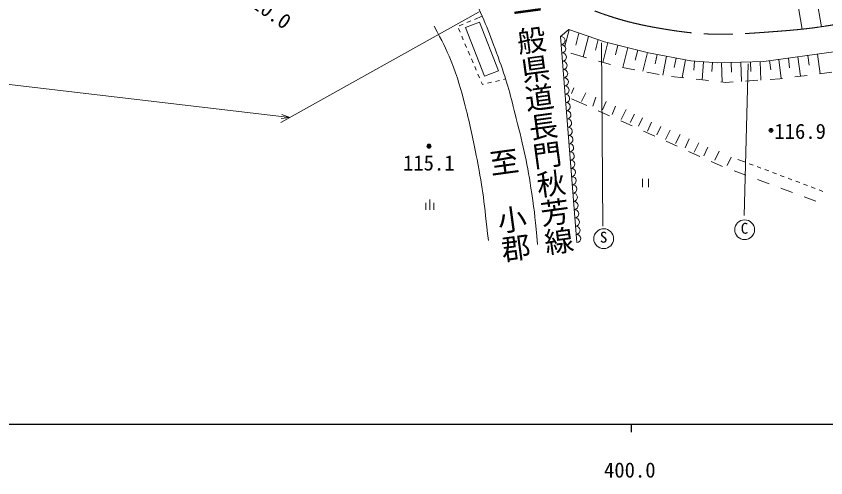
# Model space of a CAD drawing. Units: millimetres, scale not verified. Extents: x 40000 to 680000, y 20000 to 380000.
# Drawn here: x 393709 to 491527, y 198499 to 254320 of the extents above; entities that cross this region are included whole.
import ezdxf
from ezdxf.enums import TextEntityAlignment as Align

# ---------------------------------------------------------------- set-up
doc = ezdxf.new("R2010")
doc.units = ezdxf.units.MM
doc.header["$LTSCALE"] = 1000
doc.header["$PDMODE"] = 32
doc.header["$PDSIZE"] = 500
doc.linetypes.add('CHAIN', pattern=[18.5, 12, -1.5, 3.5, -1.5])
for name, color, linetype, lineweight in [('M-BGD', 7, 'Continuous', 13), ('M-BGD-HTXT', 7, 'Continuous', 13), ('M-BMK', 2, 'CHAIN', 13), ('M-STR-HTXT', 7, 'Continuous', 13), ('M-TTL-BAND', 7, 'Continuous', 25)]:
    doc.layers.add(name, color=color, linetype=linetype, lineweight=lineweight)
doc.styles.add('@ＭＳ ゴシック', font='')
doc.styles.add('ＭＳ ゴシック', font='')
doc.styles.get('@ＭＳ ゴシック').set_extended_font_data('@MS Gothic')
doc.styles.get('ＭＳ ゴシック').set_extended_font_data('MS Gothic')

msp = doc.modelspace()

# ---------------------------------------------------------------- linework, layer by layer
at = {"layer": 'M-BGD'}
for p, q in [((447703, 253362), (447241, 253171)), ((449679, 253613), (448003, 252963)), ((448627, 253745), (448165, 253554)), ((450013, 254319), (449089, 253936)), ((451964, 247728), (449679, 253613)), ((447141, 252832), (447337, 252372)), ((448003, 252963), (450289, 247077)), ((459491, 251866), (460460, 252690)), ((460509, 252673), (460011, 250698)), ((460460, 252690), (464791, 251228)), ((447534, 251912), (447730, 251453)), ((461453, 226934), (459491, 251866)), ((461681, 252278), (461317, 250831)), ((462854, 251882), (462229, 249403)), ((464026, 251486), (463710, 250228)), ((447927, 250993), (448123, 250533)), ((464430, 251103), (464595, 228931)), ((465207, 251123), (464605, 248731)), ((464791, 251228), (470094, 249893)), ((466403, 250822), (466102, 249626)), ((467600, 250521), (466996, 248123)), ((448319, 250073), (448516, 249613)), ((460703, 249834), (462628, 249290)), ((468799, 250219), (468497, 249020)), ((469998, 249917), (469428, 247654)), ((470094, 249893), (475199, 248906)), ((471142, 249690), (470921, 248545)), ((472288, 249469), (471847, 247187)), ((484029, 248852), (492780, 250047)), ((489341, 249577), (489501, 248400)), ((490518, 249738), (490842, 247360)), ((448712, 249153), (448909, 248694)), ((464071, 248882), (465515, 248473)), ((473429, 249248), (473208, 248107)), ((474569, 249027), (474155, 246886)), ((475199, 248906), (478483, 248690)), ((475647, 248876), (475576, 247788)), ((476736, 248805), (476593, 246621)), ((477828, 248733), (477756, 247641)), ((478483, 248690), (484029, 248852)), ((478921, 248703), (478989, 246360)), ((480093, 248737), (480127, 247566)), ((481264, 248771), (481333, 246434)), ((482159, 248545), (481650, 230210)), ((482433, 248805), (482467, 247637)), ((483602, 248839), (483667, 246591)), ((484720, 248946), (484872, 247832)), ((485834, 249098), (486152, 246769)), ((486999, 249257), (487158, 248092)), ((488164, 249416), (488485, 247063)), ((449105, 248234), (449301, 247774)), ((450289, 247077), (451964, 247728)), ((466973, 248128), (468446, 247843)), ((469919, 247559), (471391, 247275)), ((490778, 247352), (492266, 247540)), ((449498, 247314), (449694, 246854)), ((451629, 246439), (452116, 246554)), ((452602, 246668), (452844, 246724)), ((472869, 247026), (474361, 246863)), ((475852, 246701), (477343, 246539)), ((481825, 246467), (483322, 246568)), ((484819, 246668), (485964, 246745)), ((485964, 246745), (486313, 246789)), ((487801, 246977), (489290, 247164)), ((449890, 246395), (450032, 246064)), ((450032, 246064), (450169, 246096)), ((450655, 246211), (451142, 246325)), ((461087, 245652), (460812, 244957)), ((478834, 246377), (479458, 246309)), ((479458, 246309), (480329, 246367)), ((462540, 245070), (462023, 244020)), ((460814, 244321), (462639, 243502)), ((463752, 244537), (463380, 243438)), ((464996, 244004), (464560, 242986)), ((464008, 242888), (465376, 242274)), ((466127, 243455), (465707, 242421)), ((467419, 243018), (466821, 241839)), ((466745, 241660), (468113, 241046)), ((468421, 242485), (467887, 241452)), ((469375, 242020), (468890, 241007)), ((470452, 241513), (469978, 240404)), ((471604, 240986), (471120, 239973)), ((469482, 240432), (470850, 239818)), ((472731, 240555), (472164, 239399)), ((473930, 240031), (473378, 238904)), ((472219, 239204), (473587, 238590)), ((475022, 239500), (474526, 238394)), ((476170, 239023), (475631, 237881)), ((474956, 237976), (476324, 237361)), ((477268, 238474), (476773, 237418)), ((478657, 237989), (478108, 236923)), ((477693, 236747), (479062, 236133)), ((480079, 237278), (479616, 236244)), ((480880, 237005), (481816, 236654)), ((482284, 236478), (482752, 236302)), ((483220, 236126), (483688, 235950)), ((484156, 235775), (484624, 235599)), ((480463, 235599), (481869, 235077)), ((485093, 235423), (485561, 235247)), ((486029, 235071), (486497, 234895)), ((469361, 234633), (469361, 233633)), ((470111, 233633), (470111, 234633)), ((483275, 234554), (484681, 234032)), ((486965, 234720), (487433, 234544)), ((487901, 234368), (488369, 234192)), ((488837, 234016), (489305, 233841)), ((486087, 233510), (487493, 232987)), ((489773, 233665), (490241, 233489)), ((490709, 233313), (491177, 233137)), ((443684, 230894), (443684, 232144)), ((488900, 232465), (490306, 231943)), ((443184, 230894), (443184, 231769)), ((444184, 230894), (444184, 231769))]:
    msp.add_line(p, q, dxfattribs=at)
for centre, radius in [((484908, 240507), 150), ((484908, 240507), 120), ((484908, 240507), 90), ((484908, 240507), 60), ((484908, 240507), 30), ((484908, 240507), 20), ((443576, 238597), 150), ((443576, 238597), 120), ((443576, 238597), 90), ((443576, 238597), 60), ((443576, 238597), 30), ((443576, 238597), 20), ((481718, 228496), 1200), ((464693, 227413), 1200)]:
    msp.add_circle(centre, radius, dxfattribs=at)
for centre in [(459530, 251367), (459608, 250370), (459687, 249373), (459765, 248375), (459844, 247378), (459922, 246381), (460001, 245384), (460079, 244386), (460158, 243389), (460236, 242392), (460315, 241394), (460393, 240397), (460472, 239400), (460550, 238403), (460629, 237405), (460707, 236408), (460786, 235411), (460864, 234414), (460943, 233416), (461021, 232419), (461100, 231422), (461178, 230424), (461257, 229427), (461335, 228430), (461414, 227433)]:
    msp.add_arc(centre, 500, 274.52109, 94.47987, dxfattribs=at)
for points, knots in [([(441993, 264108), (442740, 263603), (442948, 263436), (443540, 262979), (445008, 261849), (445795, 261150), (447039, 259777), (448113, 258591), (448386, 257669), (449102, 256237), (450495, 253453), (451055, 251785), (452119, 248859), (453078, 246222), (453435, 244681), (454127, 241962), (455021, 238450), (455473, 236461), (455999, 232875), (456351, 230479), (456455, 229645), (456708, 226715)], [0, 0, 0, 0, 1, 1, 1, 2, 2, 2, 3, 3, 3, 4, 4, 4, 5, 5, 5, 6, 6, 6, 7, 7, 7, 7]), ([(444212, 253097), (445251, 251176), (445554, 250573), (446247, 248881), (447089, 246829), (447398, 245612), (447956, 243465), (448606, 240962), (448902, 239540), (449391, 237000), (450123, 233200), (450227, 231867), (450754, 227186)], [0, 0, 0, 0, 1, 1, 1, 2, 2, 2, 3, 3, 3, 4, 4, 4, 4])]:
    msp.add_open_spline(points, degree=3, knots=knots, dxfattribs=at)
for p in [(484908, 240507), (443576, 238597)]:
    msp.add_point(p, dxfattribs=at)
at = {"layer": 'M-BMK'}
msp.add_open_spline([(447704, 264250), (450159, 262443), (450820, 261930), (452905, 260573), (454306, 259662), (455081, 259132), (456539, 258316), (458699, 257108), (459915, 256415), (462214, 255496), (466150, 253924), (468500, 253317), (472687, 252652), (477714, 251854), (480641, 252106), (485717, 252489), (490811, 252873), (493700, 253336), (498584, 254833), (503939, 256475), (506977, 257606), (511716, 260592), (516347, 263509), (518682, 265596), (522593, 269424), (527612, 274336), (529073, 276833), (533582, 283654)], degree=3, knots=[0, 0, 0, 0, 1, 1, 1, 2, 2, 2, 3, 3, 3, 4, 4, 4, 5, 5, 5, 6, 6, 6, 7, 7, 7, 8, 8, 8, 9, 9, 9, 9], dxfattribs=at)
at = {"layer": 'M-STR-HTXT'}
for p, q in [((491001, 253046), (485965, 282837)), ((488652, 252750), (483784, 282480)), ((308526, 256082), (426766, 242057)), ((449627, 254844), (425679, 241449)), ((426766, 242057), (425743, 241927)), ((426766, 242057), (425802, 242423))]:
    msp.add_line(p, q, dxfattribs=at)
at = {"layer": 'M-TTL-BAND'}
for p, q in [((40000, 205000), (579000, 205000)), ((468000, 205000), (468000, 204000))]:
    msp.add_line(p, q, dxfattribs=at)

# ---------------------------------------------------------------- texts
at = {"layer": 'M-BGD', "style": 'ＭＳ ゴシック'}
for s, p in [('116.9', (488427, 240400)), ('115.1', (443559, 236572))]:
    msp.add_text(s, height=1833, dxfattribs=at).set_placement(p, align=Align.MIDDLE_CENTER)
for s, p in [('C', (481253, 229333)), ('S', (464229, 228250))]:
    msp.add_text(s, height=1320, dxfattribs=at).set_placement(p, align=Align.TOP_LEFT)
at = {"layer": 'M-BGD-HTXT', "style": '@ＭＳ ゴシック'}
for s, rotation, p in [('一般県道長門秋芳線', 277.778, (457341, 241026)), ('至\u3000小郡', 277.777, (453325, 231501))]:
    msp.add_text(s, height=2566, rotation=rotation, dxfattribs=at).set_placement(p, align=Align.MIDDLE_CENTER)
at = {"layer": 'M-STR-HTXT', "style": 'ＭＳ ゴシック'}
msp.add_text('L=10.0', height=1833, rotation=325.252, dxfattribs=at).set_placement((424073, 256275), align=Align.TOP_CENTER)
at = {"layer": 'M-TTL-BAND', "style": 'ＭＳ ゴシック'}
msp.add_text('400.0', height=1833, dxfattribs=at).set_placement((467844, 199445), align=Align.MIDDLE_CENTER)

doc.saveas('drawing.dxf')
